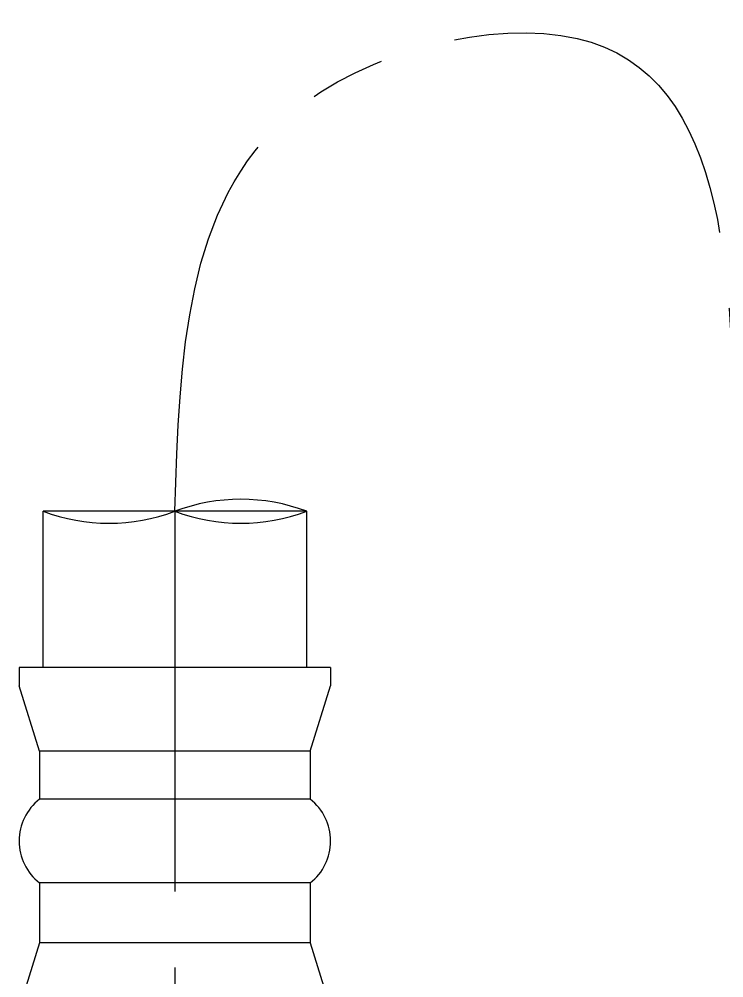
# Model space of a CAD drawing. Header units: millimetres. Extents: x 4900 to 5740, y 840 to 1434.
# Drawn here: x 4976.88 to 5006.29, y 1016.94 to 1056.96 of the extents above; entities that cross this region are included whole.
import ezdxf

# ---------------------------------------------------------------- set-up
doc = ezdxf.new("R2010")
doc.units = ezdxf.units.MM
doc.linetypes.add('CENTERX2', pattern=[101.6, 63.5, -12.7, 12.7, -12.7])
doc.layers.add('CENTER', color=1, linetype='CENTERX2')

msp = doc.modelspace()

# ---------------------------------------------------------------- linework, layer by layer
for p, q in [((4988.876, 1036.417, 0), (4977.876, 1036.417, 0)), ((4977.876, 1029.898, 0), (4977.876, 1036.417, 0)), ((4988.876, 1029.898, 0), (4988.876, 1036.417, 0)), ((4989.876, 1029.898, 0), (4976.876, 1029.898, 0)), ((4976.876, 1029.898, 0), (4976.876, 1029.131, 0)), ((4989.876, 1029.898, 0), (4989.876, 1029.131, 0)), ((4977.726, 1026.398, 0), (4976.876, 1029.131, 0)), ((4989.026, 1026.398, 0), (4989.876, 1029.131, 0)), ((4977.726, 1026.398, 0), (4977.726, 1024.398, 0)), ((4989.026, 1026.398, 0), (4977.726, 1026.398, 0)), ((4989.026, 1026.398, 0), (4989.026, 1024.398, 0)), ((4989.026, 1024.398, 0), (4977.726, 1024.398, 0)), ((4989.026, 1020.898, 0), (4977.726, 1020.898, 0)), ((4977.726, 1020.898, 0), (4977.726, 1018.398, 0)), ((4989.026, 1020.898, 0), (4989.026, 1018.398, 0)), ((4977.726, 1018.398, 0), (4976.926, 1015.824, 0)), ((4989.026, 1018.398, 0), (4977.726, 1018.398, 0)), ((4989.026, 1018.398, 0), (4989.827, 1015.824, 0))]:
    msp.add_line(p, q)
for centre, radius, start, end in [((4986.126, 1029.104, 0), 7.812, 69.3903, 110.6097), ((4980.626, 1043.729, 0), 7.812, 249.3903, 290.6097), ((4986.126, 1043.729, 0), 7.812, 249.3903, 290.6097), ((4979.103, 1022.648, 0), 2.226, 128.187, 231.813), ((4987.65, 1022.648, 0), 2.226, 308.187, 51.813)]:
    msp.add_arc(centre, radius, start, end)
at = {"layer": 'CENTER', "ltscale": 0.25}
msp.add_line((4983.376, 1036.417, 0), (4983.376, 997.192, 0), dxfattribs=at)
msp.add_open_spline([(4983.376, 1036.417, 0), (4983.578, 1042.834, 0), (4983.924, 1053.86, 0), (5016.512, 1061.783, 0), (4996.706, 1011.511), (5032.151, 1007.079, 0), (5035.049, 1022.655), (5035.663, 1030.951)], degree=3, knots=[0, 0, 0, 0, 17.249459, 29.642166, 75.733509, 89.541235, 112.372857, 112.372857, 112.372857, 112.372857], dxfattribs=at)

doc.saveas('drawing.dxf')
